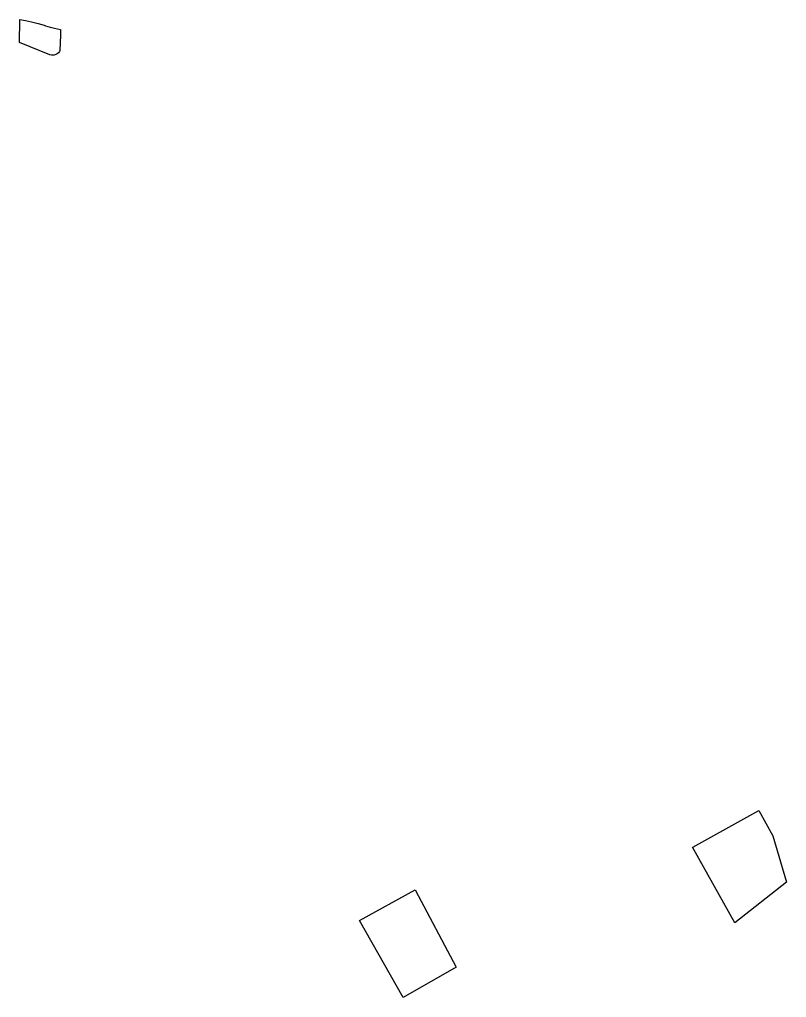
# Model space of a CAD drawing. Header units: inches. Extents: x 115708 to 116553, y 150734 to 151811.
import ezdxf

# ---------------------------------------------------------------- set-up
doc = ezdxf.new("R2010")
doc.units = ezdxf.units.IN
doc.header["$MEASUREMENT"] = 0
doc.layers.add('BasketballCourt', color=7, linetype='Continuous')

msp = doc.modelspace()

# ---------------------------------------------------------------- linework, layer by layer
at = {"layer": 'BasketballCourt'}
for points in [[(115707.8, 151786.1), (115708.2, 151810.6), (115708.3, 151811.4), (115714.4, 151810.4), (115720.9, 151809), (115728.4, 151807.1), (115734.8, 151805.2), (115736.5, 151804.6), (115741.5, 151803.2), (115746.2, 151802.1), (115752.9, 151800.6), (115752.8, 151794.4), (115752.3, 151777.2), (115751.9, 151776.3), (115750.6, 151774.8), (115749.2, 151773.6), (115747.7, 151772.8), (115745.8, 151772.2), (115743.1, 151772.1), (115741.1, 151772.6)], [(116449.8, 150899.1), (116450, 150899.3), (116522.9, 150939.6), (116538.3, 150911.6), (116553.2, 150860.6), (116496.3, 150815.9)], [(116130.8, 150733.6), (116082.6, 150818.5), (116143.8, 150852.1), (116189.1, 150767)]]:
    msp.add_lwpolyline(points, close=True, dxfattribs=at)

doc.saveas('drawing.dxf')
